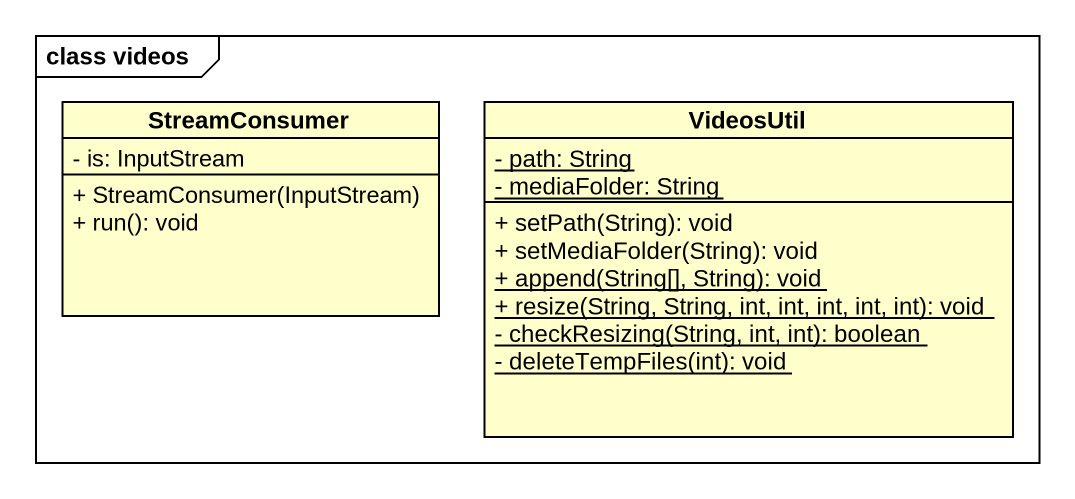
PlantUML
@startuml
mainframe class videos
hide circle
hide empty members
skinparam classAttributeIconSize 0
class StreamConsumer {
  - is: InputStream
  + StreamConsumer(InputStream)
  + run(): void
}
class VideosUtil {
  {static} - path: String
  {static} - mediaFolder: String
  + setPath(String): void
  + setMediaFolder(String): void
  {static} + append(String[], String): void
  {static} + resize(String, String, int, int, int, int, int): void
  {static} - checkResizing(String, int, int): boolean
  {static} - deleteTempFiles(int): void
}
@enduml
